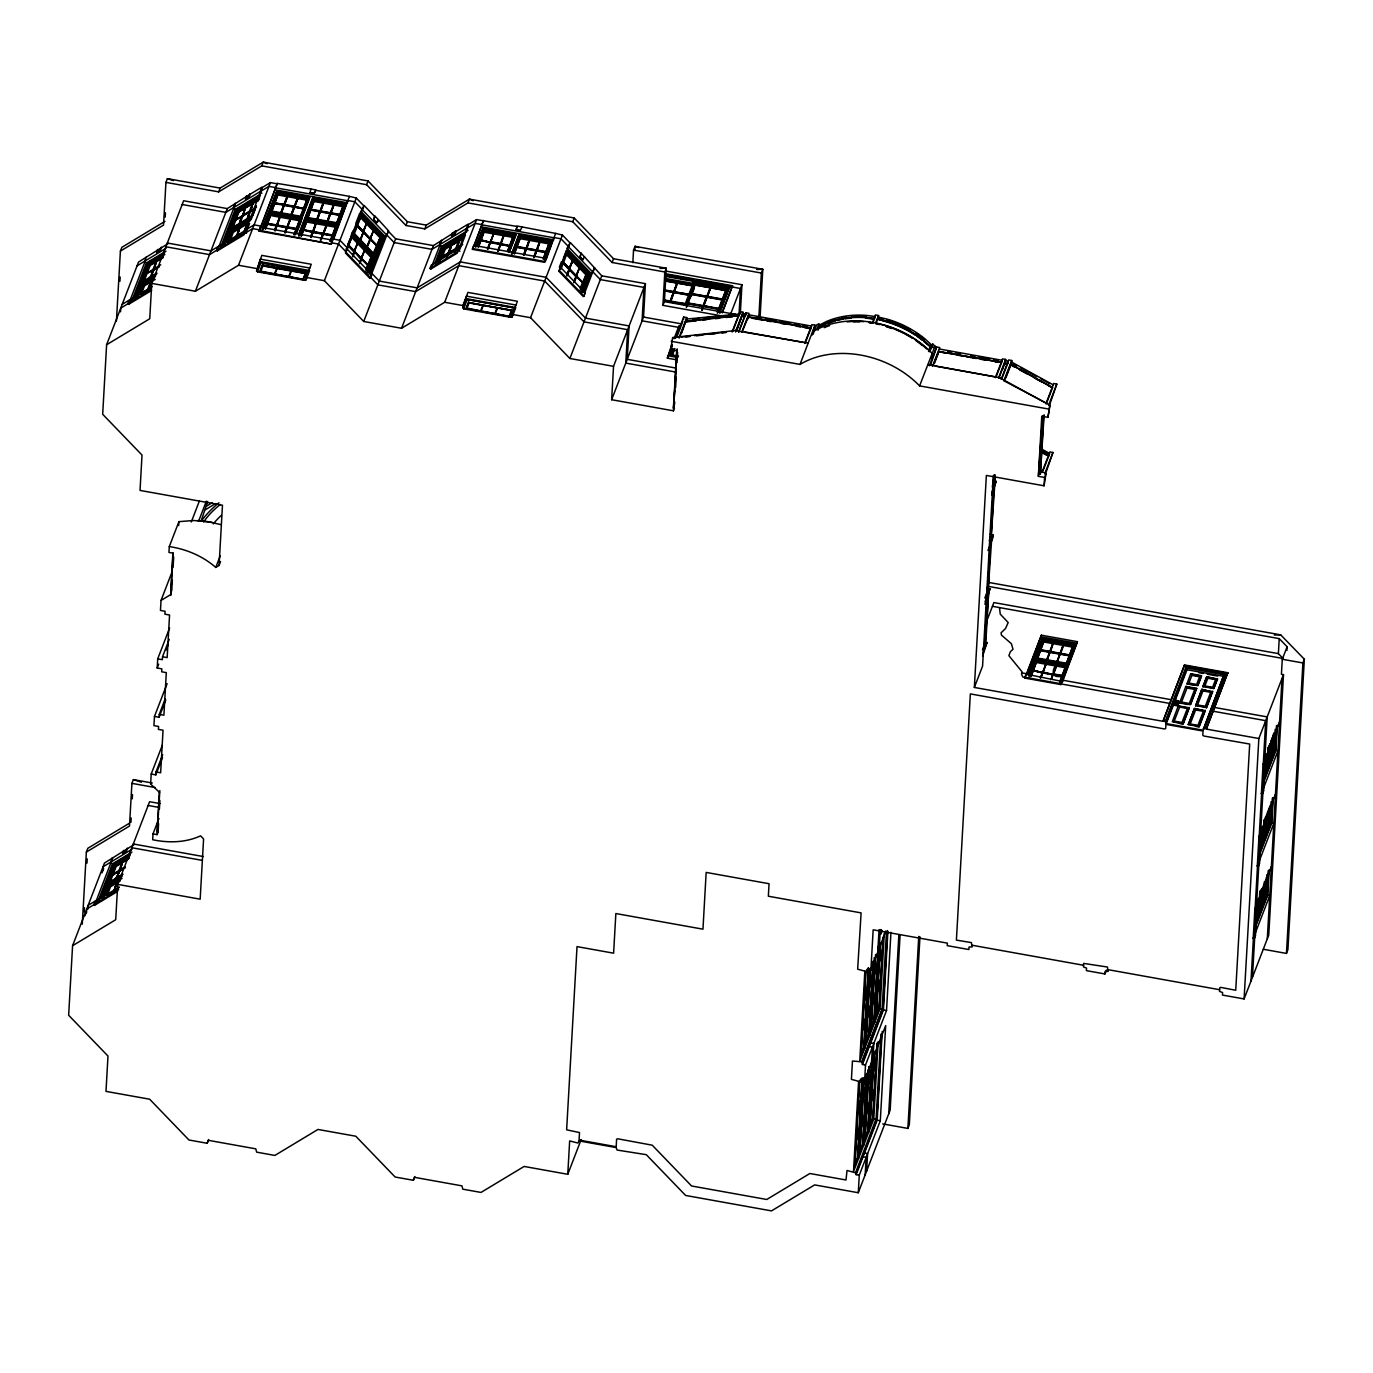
<?xml version="1.0" encoding="UTF-8"?>
<svg xmlns="http://www.w3.org/2000/svg" width="1373" height="1373" viewBox="0 0 1373 1373"><rect width="100%" height="100%" fill="white"/><g stroke="black" fill="none" stroke-linecap="round" stroke-linejoin="round"><path stroke-width="1.5" d="M1264.55 881.449L1261.375 894.681L1264.602 886.306L1265.357 886.855L1261.341 895.093L1261.701 902.542L1261.341 895.093M1265.322 822.993L1265.683 830.442L1265.322 822.993L1262.096 831.369L1269.476 814.035M1269.785 758.033L1269.424 750.585L1269.785 758.033L1270.317 750.413L1273.578 741.626L1266.85 757.295M123.519 850.436L122.901 853.903L125.956 852.067L127.535 848.583L104.485 863.033L72.58 945.705L68.65 1015.248L107.986 1056.043L105.996 1091.381L149.64 1099.207L188.976 1140.002L207.169 1143.28L208.627 1139.521M157.552 249.474L156.934 252.924L159.989 251.087L161.568 247.621L138.519 262.071L106.613 344.743L102.683 414.286L142.02 455.064L140.029 490.418L222.477 505.213L219.079 565.453L215.784 567.427C202.775 556.082 186.299 549.097 169.291 546.591L168.948 552.427L173.067 553.182L170.681 595.436L172.895 552.598M82.277 924.183L86.362 852.049L87.821 848.291L129.148 823.388M116.43 321.093L120.395 251.087L121.854 247.329L164.966 221.345M84.216 911.947L84.457 907.69M86.98 863.136L87.22 858.897M119.932 281.276L120.172 277.02M86.516 912.77L86.722 909.063L118.662 889.635M120.549 311.808L120.755 308.101L150.927 289.754M87.958 909.012L88.181 905.305L96.402 900.362L97.792 901.804M102.821 870.499L103.044 866.792L132.014 849.252M149.468 281.208L149.708 277.054M116.121 881.226L116.345 877.055M151.579 281.585L148.353 289.943L151.888 277.552M159.92 803.565L149.606 801.712L117.718 884.384L115.71 919.721L72.58 945.705M246.316 195.979L245.716 199.445L248.753 197.609L250.332 194.125L227.283 208.593L183.639 200.75L151.751 283.404L149.743 318.759L106.613 344.743M152.3 783.005L133.353 779.607L131.911 783.365L129.491 826.065L86.362 852.049M723.743 316.271L662.936 305.355L664.395 301.597L666.283 268.216L613.542 258.742L574.206 217.964L469.394 199.136L426.282 225.121L407.386 221.739L368.05 180.944L263.238 162.117L220.126 188.101L167.386 178.644L165.944 182.386L163.524 225.103L120.395 251.087M130.933 822.307L131.173 818.033M132.271 798.811L132.512 794.555M165.206 217.071L165.447 212.798M162.357 745.11L151.202 774.029L150.635 784.052L159.525 792.375M167.111 683.668L154.463 716.449L153.93 725.631L158.582 726.454L158.41 729.372L163.044 730.213L160.641 772.776L156.007 771.952L155.835 774.87L151.202 774.029M154.463 716.449L159.096 717.272L159.268 714.355L163.902 715.179L166.305 672.616L161.671 671.792L161.842 668.857L157.191 668.033L157.723 658.851L169.617 627.993M172.191 571.494L161.036 600.43L160.452 610.436L165.103 611.277L164.932 614.194L169.566 615.018L167.163 657.598L162.529 656.757L162.357 659.675L157.723 658.851M158.942 818.531L153.021 833.892L152.678 839.727C168.536 843.091 185.681 842.713 200.578 835.848L203.582 838.954L200.166 899.178L117.718 884.384M159.337 791.809L157.071 831.935L158.101 832.124L158.582 823.68M153.021 833.892L157.14 834.63L159.834 790.556M159.422 808.886L159.903 800.425M171.762 590.819L172.363 580.247M173.084 567.581L173.685 557.009M178.696 525.533L178.902 521.654L193.49 520.504L207.855 521.62L221.242 524.709M207.169 1143.28L208.387 1140.328L255.79 1148.841L256.648 1152.153L274.857 1155.431L317.97 1129.447L355.796 1136.226L395.132 1177.021L413.324 1180.282L414.783 1176.524M256.562 271.03L261.78 255.378L311.259 264.268L304.978 280.367L257.558 271.854L256.562 271.03L260.338 259.137L309.817 268.027M310.041 192.821L310.916 189.028L315.876 189.92L314.194 193.13L310.041 192.821L314.16 193.559L315.841 190.349L349.446 196.373L331.185 244.068L259.034 231.11L260.286 227.146L332.438 240.103L332.3 242.609M260.99 262.449L308.359 271.597L260.99 262.449L257.558 271.854M264.182 272.541L260.063 271.803L262.535 264.697L305.819 272.472L303.347 279.577L299.228 278.839M265.504 229.291L270.859 214.548L299.726 219.714L296.431 229.137L287.403 227.523L290.681 218.513L286.888 227.437L277.106 225.67L279.852 216.574L275.166 229.24M298.593 216.951L271.528 212.094L278.17 193.988L307.037 199.154L300.447 216.23L271.597 211.047M245.87 229.823L254.091 224.88L260.956 226.099L260.87 227.781L277.295 183.416L310.916 189.028M274.926 202.775L274.772 203.719C306.848 208.885 254.486 199.36 283.936 204.388L287.678 196.116L284.417 205.109L294.217 206.877L297.992 197.952L294.732 206.963L303.742 208.576L294.766 206.328L291.368 215.647L294.646 206.654L303.622 208.902L294.611 207.272M276.659 191.104L309.629 197.437L276.659 191.104L262.037 229.377M259.034 231.11L277.295 183.416M276.986 192.769L308.942 198.501L276.986 192.769L262.741 229.36M271.528 212.094L278.17 193.988M275.046 231.007L280.367 216.677M279.852 216.574L276.591 225.584L267.563 223.953M283.816 204.697L280.555 213.707L283.782 205.332M284.331 204.8L281.07 213.793L284.331 204.8L294.131 206.551L290.853 215.561L297.478 197.866M274.892 203.393L283.936 204.388M284.417 205.109L287.678 196.116M287.163 196.013L283.902 205.023M284.829 232.775L286.803 227.111L277.02 225.361L275.081 230.389M285.344 232.861L290.681 218.513M290.166 218.427L286.888 227.437M303.347 279.577L260.115 270.962L262.535 264.697M301.579 235.778L306.934 221.019L335.801 226.202L329.949 241.373M307.603 218.564L314.245 200.458L343.113 205.641L343.061 206.688L336.471 223.748L307.603 218.564L314.245 200.458M304.978 280.367L308.393 270.962M305.012 279.732L306.042 279.92L306.196 277.415L324.388 280.693L363.725 321.471L401.551 328.267L444.663 302.283L476.568 219.611L517.055 226.459L516.197 229.823L520.316 230.578L522.032 226.94L517.072 226.047L516.197 229.823M312.752 197.575L345.704 203.925L312.752 197.575L298.885 233.873M299.365 234.766L313.113 198.398L345.069 204.148L331.322 240.498M310.607 237.392L315.927 223.061L313.181 232.157L322.981 233.908L326.757 225L323.496 233.994L332.506 235.624M311.122 237.495L316.442 223.147M315.927 223.061L312.666 232.054L303.673 229.806L312.701 231.436M310.882 209.571L319.892 211.185C308.136 242.129 331.803 180.241 320.493 211.596L330.292 213.347L334.068 204.44L330.807 213.433L339.817 215.063M320.407 211.27L317.146 220.281L320.407 211.27L330.207 213.038L326.928 222.031L333.553 204.354M320.493 211.596L323.753 202.586M323.256 202.5L319.978 211.493L310.967 209.88M320.904 239.245L322.895 233.599L313.095 231.831L311.156 236.86M322.981 233.908L326.242 224.915M321.419 239.331L323.41 233.685L332.42 235.315M323.496 233.994L326.757 225M339.732 214.754L330.721 213.124L327.443 222.134L334.068 204.44M331.185 244.068L259.068 230.286M336.471 223.748L343.113 205.641M338.29 226.356L338.342 225.326L305.355 219.388M333.793 238.73L347.764 200.75L275.595 187.809M349.446 196.373L356.293 198.021L363.794 205.796L345.55 253.078L369.886 278.324L370.641 277.861L371.86 274.72L347.506 249.491L345.224 250.864M413.324 1180.282L414.543 1177.348L461.946 1185.86L462.804 1189.172L480.996 1192.433L524.126 1166.449L567.77 1174.293L581.157 1139.59M463.714 308.874L467.129 299.468L514.549 307.981L511.134 317.386L463.714 308.874L462.873 305.544L467.936 292.398L517.415 301.288L511.803 315.618M462.718 308.05L466.494 296.156L515.973 305.046M467.129 299.468L514.549 307.981M468.639 302.558L511.923 310.332L468.639 302.558L466.219 308.822M522.032 226.94L555.602 233.393L544.583 262.294L472.432 249.354L473.685 245.372L545.836 258.33L545.699 260.836M474.286 245.973L483.45 220.435M482.815 228.124L515.785 234.457L482.815 228.124L475.453 247.226M515.098 235.521L483.193 228.948L476.654 246.625M478.319 247.638L484.309 231.213L513.176 236.379L507.821 251.139M487.861 249.354L493.817 233.341L487.381 248.633M493.817 233.341L490.556 242.334L500.356 244.102M500.75 244.497L509.761 246.127L500.75 244.497L498.159 251.208M500.905 243.553L509.881 245.801L500.87 244.188L503.616 235.092L497.644 251.105M504.131 235.178L500.87 244.188M505.384 315.859L509.503 316.597L466.271 307.981L468.674 301.717M511.168 316.751L512.198 316.94L512.335 314.434L530.544 317.695L569.881 358.49L613.525 366.334L645.43 283.662L601.786 275.836L581.191 253.25L579.835 257.043L582.993 259.703L580.213 256.82L581.191 253.25M518.891 234.594L551.86 240.944L518.891 234.594L511.511 254.091M544.686 258.828L551.225 241.167L519.269 235.418L512.73 253.095M520.316 230.578L516.214 229.411M514.394 254.108L520.401 237.683L549.251 242.867L545.956 252.289L536.946 250.658L539.692 241.579L533.719 257.592M524.057 254.056L526.031 248.41L517.02 246.797M517.106 247.106L526.116 248.719L529.394 239.726L526.631 248.822L536.431 250.573L539.692 241.579M524.572 254.159L526.546 248.496L536.345 250.264L533.754 256.957M526.631 248.822L529.909 239.812M529.394 239.726L526.116 248.719M534.234 257.678L540.207 241.665M544.583 262.294L545.836 258.33M546.437 258.931L553.903 237.769L481.751 224.812M555.602 233.393L562.432 235.04L569.932 242.815L558.948 271.305L583.285 296.551L584.04 296.087L585.258 292.964L560.922 267.718L560.15 268.181M567.77 1174.293L569.658 1140.912L577.879 1143.023L579.028 1140.912L616.134 1147.571L617.043 1150.042L646.288 1154.676L685.625 1195.454L771.506 1210.883L814.635 1184.899L858.279 1192.725L890.167 1110.071L900.104 934.756M674.795 402.1L673.491 410.819L611.637 399.715L613.525 366.334M632.833 262.689L633.537 250.075L634.995 246.333L762.804 269.28L760.041 318.141M634.755 250.573L634.995 246.333L638.994 247.603M611.637 399.715L643.542 317.06L645.43 283.662M662.936 305.355L664.824 271.974L666.283 268.216L659.95 268.387M664.36 300.567L670.058 301.597L673.611 291.883L664.103 290.184M675.602 359.64L667.347 358.164L671.843 344.383M670.573 301.682L674.126 291.986L689.452 294.406L674.246 291.677L670.573 301.682L685.659 304.737L670.453 302.009L685.814 303.793L670.625 301.065M670.058 301.597L677.284 282.34L674.212 292.295L689.418 295.023M673.491 410.819L676.889 350.733L670.693 349.617L672.633 337.518L737.112 330.344M674.16 349.446L671.809 356.414L674.864 348.502M677.284 282.34L673.697 292.209L664.189 290.492M674.452 408.313L673.422 408.124L676.7 350.115M674.847 390.31L673.422 408.124M675.19 384.08L676.254 365.441M676.597 359.211L677.181 348.862M675.619 387.598L676.202 377.232M677.026 362.729L677.61 352.363M683.548 319.566L683.685 317.06L686.775 317.609L686.637 320.115M685.659 304.737L685.814 303.793M739.584 313.988L686.483 319.068L685.625 322.003L696.265 320.819M686.483 319.068L681.643 333.055M689.452 294.406L689.28 295.332L674.092 292.603M666.231 279.938L693.039 284.743L693.588 282.237L728.634 288.536L719.761 311.551M726.506 289.411L695.167 283.868L695.098 285.121L726.025 290.664L726.094 289.411L717.393 311.963M703.165 305.647L702.993 306.574L687.804 303.845L687.959 302.918L703.165 305.647L706.666 296.568L691.46 293.839M702.084 310.367L703.56 306.042L718.748 308.771M718.834 309.097L703.68 305.733L707.181 296.654L722.387 299.383M687.924 303.536L703.113 306.265L706.666 296.568M691.546 294.148L706.752 296.877L710.854 287.111L707.267 296.963L722.473 299.692M703.628 306.368L707.181 296.654M707.267 296.963L710.854 287.111M710.339 287.008L706.752 296.877M666.077 275.149L729.955 287.266L666.042 275.784M722.284 312.855L732.53 285.756L664.498 273.536M732.616 331.356L738.811 315.67L685.659 321.591L679.446 337.689M736.409 330.824L808.234 343.113M738.777 316.099L739.635 313.164M739.137 312.684L740.51 288.484L732.255 287.008M739.79 314.211L739.927 311.705L743.016 312.255L737.661 328.284M740.322 313.473L741.952 284.726L666.008 271.082M741.952 316.425L742.724 313.713L745.659 314.245L742.69 314.554L736.426 330.412M742.467 331.082L748.714 315.636M738.657 332.403L745.659 314.245M745.814 315.292L745.951 312.787L749.04 313.336L741.798 332.129M747.976 317.506L748.748 314.795L811.632 326.088L810.859 328.799L804.578 327.666M758.857 317.129L761.363 273.038L762.804 269.28L756.592 269.451M804.664 343.422L811.924 324.629L815.013 325.178L811.975 335.201M869.143 322.741L872.73 323.187L869.143 322.312M820.505 325.607L819.424 327.666L819.509 325.041L826.683 321.385A83.272 64.445 21.1 0 1 866.123 315.361L875.167 316.511L874.395 319.223L865.488 318.107M923.823 341.499L931.134 347.094L931.855 345.224L925.23 339.08A83.272 64.445 21.1 0 0 887.25 319.154L878.257 317.06L877.536 318.948L886.34 321.848A82.208 63.621 21.1 0 1 915.413 335.252M878.411 318.021L878.548 315.515L875.459 314.966L872.559 322.483M858.588 1081.495L853.491 1171.632L873.777 1119.029L878.171 1041.472M864.836 971.312L859.721 1061.466L880.024 1008.846L884.298 933.383M865.608 972.153L864.149 997.742L867.29 989.607L868.508 968.274M881.655 1034.332L876.815 1119.75L856.271 1172.971L847.038 1170.483L845.991 1179.991L809.881 1173.503L766.769 1199.487L691.563 1185.98L652.226 1145.185L617.678 1138.783L616.614 1139.212L616.185 1146.73L579.08 1140.071L579.509 1132.553L566.637 1129.825L577.02 946.615L613.611 953.188L615.859 913.543L702.959 929.178L706.168 872.421L769.052 883.714L768.348 896.226L861.111 912.891L857.662 969.184L866.895 971.689L868.388 967.793M886.477 931.666L882.084 1009.224L861.781 1061.827L852.461 1061.003L851.414 1079.367L860.648 1081.855L861.558 1079.487L864.664 1080.053L885.688 1025.562L880.299 1120.728L859.275 1175.202L858.279 1192.725M887.524 930.568L883.045 1009.567L862.519 1062.805L861.781 1061.827M866.895 971.689L867.805 969.321L870.894 969.87L885.945 930.86M859.275 1175.202L856.168 1174.653L856.271 1172.971M890.957 932.301L886.529 1010.545L865.505 1065.019L862.416 1064.47L862.519 1062.805M861.952 1078.474L860.768 1099.464L858.348 1105.728L859.652 1082.645L860.871 1079.504M868.199 968.291L866.998 989.298L864.595 995.545L865.9 972.462L867.101 969.321M862.261 1078.457L861.06 1099.773L857.919 1107.925L859.361 1082.319L860.631 1079.075M858.554 1158.486L863.068 1078.818M864.801 1048.303L869.315 968.651M863.96 1077.702L862.999 1094.762L866.14 1086.627L866.861 1073.823M870.07 969.664L869.229 984.595L872.37 976.443L873.211 961.512M864.252 1077.891L863.428 1092.582L865.848 1086.318L866.552 1073.72M870.499 967.708L869.658 982.399L872.078 976.134L872.919 961.443M864.664 1080.053L865.505 1065.019M870.894 969.87L873.159 929.813L947.387 943.131L947.233 945.637L968.892 949.532L969.029 947.027L972.153 946.958L971.363 942.599L956.397 940.11L970.351 693.897L1164.63 728.977L1165.694 728.548L1165.934 724.378L1203.04 731.037L1202.817 735.207L1203.812 736.014L1249.687 744.046L1235.734 990.276L1220.803 987.376L1219.739 987.822L1219.533 991.375L1222.588 992.559L1222.451 995.065L1244.092 998.943L1268.755 935.064L1283.498 674.641L1281.438 674.28L1282.279 659.263L1287.119 646.734L1279.224 638.617L988.8 586.477M863.634 1145.339L867.908 1069.859M869.864 1035.156L874.258 957.582M868.92 1066.684L868.062 1081.615L871.203 1073.48L872.061 1058.549M875.03 958.646L874.309 971.449L877.45 963.297L878.411 946.237M869.212 1066.838L868.491 1079.435L870.911 1073.171L872.387 1047.187L869.298 1046.621M875.579 954.561L874.738 969.252L877.158 962.988L879.046 929.624M865.162 1174.876L866.157 1157.353L863.068 1156.804M868.714 1132.176L873.108 1054.618M874.944 1022.01L879.218 946.529M879.956 933.554L881.174 930.431L882.204 930.619L881.003 933.743L879.956 933.554L880.196 929.555M866.62 1171.135L867.599 1153.595L864.509 1153.045M872.988 1058.446L873.846 1043.429L870.757 1042.862M879.235 948.262L880.093 933.245M874.103 1051.409L873.142 1068.469L876.283 1060.334L877.244 1043.257M880.23 943.354L879.372 958.285L882.513 950.15L883.251 937.347M874.412 1051.581L873.571 1066.272L875.991 1060.007L876.935 1043.223M880.522 943.508L879.818 956.106L882.238 949.841L882.942 937.244M881.003 933.743L881.226 929.744M876.043 1119.613L880.882 1034.195M856.168 1174.653L877.193 1120.162L882.221 1031.363M862.416 1064.47L883.44 1009.996L887.868 931.752M888.726 1113.829L898.852 935.047M931.786 359.726L932.147 353.307A86.997 67.311 21.1 0 0 812.593 331.837M933.159 365.321L938.703 351.334L1001.569 362.626L996.026 377.026L935.236 366.11M932.49 366.368L939.733 347.575L936.643 347.026L930.705 364.549M938.669 351.745L1001.604 362.215L1002.324 360.327L939.441 349.034M882.736 1123.903L907.879 1128.417L918.76 936.352M919.961 936.849L909.321 1124.659L907.879 1128.417M1283.498 674.641L1258.852 738.52L1206.283 729.08L1227.822 672.719L1184.521 664.944L1162.982 721.306L974.349 687.444L986.363 475.436L1044.081 485.802L1046.003 473.702L1040.545 470.699M993.365 475.556L982.57 666.145L974.349 687.444M987.101 599.726L984.561 644.555L982.484 649.961M990.276 543.862L987.616 590.819L984.836 598.027M993.554 485.87L990.654 537.1L989.264 540.705M994.172 474.818L992.301 486.969M985.145 636.18L985.505 629.778M986.466 612.701L986.827 606.3M991.632 539.949L988.131 590.922L987.101 590.733L988.182 582.461M989.264 563.239L989.641 556.837M991.958 515.922L992.319 509.503M993.4 490.298L993.64 486.025M985.076 644.658L988.714 591.54L985.814 642.77L984.046 644.469L985.814 642.77M988.131 590.922L990.517 539.606M990.139 536.997L991.169 537.186L994.069 485.956M995.305 475.178L994.944 481.58L993.177 483.279L994.206 483.45L994.704 474.921M991.169 537.186L994.67 486.214M1001.604 362.215L995.271 361.906M990.07 534.32L993.16 534.869L993.022 537.375L987.942 550.522M1007.628 363.296L1004.641 363.605L1007.576 364.12L1008.348 361.408L1005.414 360.876L999.115 377.575L1002.05 378.107L927.805 364.583M1004.367 381.007L1046.415 403.164M995.356 377.661L1002.616 358.868L1005.705 359.417L1002.668 369.44M1053.434 384.955L1011.438 361.974L1010.579 364.909L1014.235 366.9M1011.592 363.004L1011.729 360.498L1008.64 359.949L1001.192 379.257M1024.807 678.09L1041.369 635.184L1077.445 641.672L1060.883 684.561L1024.807 678.09L1026.06 674.126L1062.101 681.437M1046.003 473.702L1044.561 477.444L1038.366 476.345L1041.781 416.242L1047.959 417.358L1049.882 405.258L998.926 377.352M1038.366 476.345L1042.622 415.813M1039.344 473.839L1040.374 474.028L1043.652 416.002M1044.132 414.749L1040.374 474.028M1044.081 485.802L1044.561 477.444M1047.959 417.358L1049.882 405.258M1035.002 660.928L1035.07 659.881L1068.057 665.819M1031.295 676.271L1036.649 661.511L1065.499 666.694L1062.221 676.117C1040.442 680.785 1067.25 646.958 1050.62 679.738M1059.99 653.84L1050.208 652.089L1052.954 642.993L1046.329 660.67L1037.319 659.057L1043.961 640.951L1072.828 646.134L1066.169 664.24L1046.844 660.773L1050.122 651.763L1059.905 653.531M1048.715 456.334L1049.556 453.399L1042.261 449.4M1021.855 672.873L1026.506 673.697L1026.403 675.379L1041.369 635.184M1060.831 682.227L1075.437 644.006L1042.45 638.067L1028.583 674.366M1042.004 472.278L1049.847 451.94L1052.954 452.489L1045.368 474.269M1045.883 403.834L1053.726 383.496L1056.815 384.062L1049.247 405.824M1042.776 639.732L1074.733 645.464L1042.776 639.732L1029.063 675.259M1037.319 659.057L1043.961 640.951M1040.82 677.987L1046.157 663.64L1040.305 677.884M1046.157 663.64L1042.879 672.65L1052.679 674.4L1042.914 672.015M1046.844 660.773L1050.122 651.763M1050.208 652.089L1053.469 643.079M1051.787 678.159L1053.108 674.177L1062.136 675.808M1056.455 665.493L1053.194 674.486M1057.193 661.992L1063.251 644.847L1056.644 662.524L1060.419 653.617L1069.447 655.247M1060.883 684.561L1062.136 680.596M1060.797 679.772L1062.256 675.482L1053.228 673.868M1063.783 644.932L1060.505 653.926L1069.533 655.556M1066.169 664.24L1072.828 646.134M1075.299 646.494L1075.368 645.259L1042.382 639.32M1171.323 699.715L1062.582 680.184L1062.479 681.849L1077.445 641.672M1104.939 973.955L1105.093 971.449L1108.217 971.38L1107.427 967.021L1083.675 963.4L1083.486 966.935L1086.541 968.119L1086.386 970.625L1104.939 973.955L1106.484 969.99M1162.982 721.306L1184.521 664.944M1203.864 728.205L1223.961 674.675L1186.856 668.016L1166.072 721.872L1163.017 720.688M1223.961 674.675L1203.091 730.196L1165.986 723.537L1166.072 721.872M1178.429 706.271L1189.258 708.211M1179.647 703.148L1190.511 704.246L1196.638 688.354L1185.826 686.414L1179.664 702.719L1190.494 704.675L1196.638 688.354M1186.1 666.574L1225.248 674.229L1186.1 666.574L1165.042 721.683M1189.31 707.387L1183.114 724.103L1179.51 723.468M1185.826 686.414L1191.18 688.216M1165.986 723.537L1186.856 668.016M1186.976 684.114L1197.857 685.23L1201.529 675.688L1190.717 673.731L1187.01 683.703L1197.822 685.642L1201.512 676.1L1190.683 674.16M1188.297 724.618L1194.424 708.725L1205.254 710.665L1199.127 726.557L1188.297 724.618L1194.459 708.314L1205.237 711.094M1190.511 704.246L1186.856 704.435M1195.608 706.014L1201.787 689.28L1212.565 692.061M1205.271 710.253L1199.092 726.969L1195.488 726.334M1201.787 689.28L1205.357 690.773M1202.954 686.998L1206.695 676.614L1217.456 679.378M1203.194 728.531L1204.224 728.72L1225.282 673.611M1206.438 707.953L1212.616 691.237M1206.283 729.08L1227.822 672.719M1213.801 688.525L1217.491 678.966L1206.661 677.026L1202.971 686.569L1213.801 688.525L1217.508 678.554M1244.092 998.943L1258.852 738.52M1256.055 906.18L1257.084 906.369L1255.437 935.579L1254.218 938.72L1253.189 938.531L1254.853 909.321L1271.398 866.414M1260.157 833.771L1261.186 833.96L1259.539 863.171L1258.32 866.312L1257.29 866.123L1258.938 836.912L1275.5 794.006M1264.258 761.363L1265.288 761.552L1263.623 790.762L1262.422 793.903L1261.392 793.714L1263.04 764.504L1279.602 721.597M1250.992 981.094L1253.429 937.896M1255.094 908.686L1257.531 865.488M1259.195 836.277L1261.633 793.079M1263.28 763.869L1265.734 720.671L1213.166 711.231M1254.218 938.72L1256.535 901.889M1258.32 866.312L1260.637 829.481M1262.422 793.903L1264.602 759.2M1252.433 977.336L1254.888 934.138M1256.535 904.927L1258.99 861.729M1260.637 832.519L1263.091 789.321M1264.739 760.11L1267.193 716.912L1214.607 707.473M1256.896 902.662L1256.312 912.942L1255.025 912.702M1260.998 830.253L1260.414 840.533L1259.127 840.293M1264.516 768.125L1265.34 753.743M1259.813 891.008L1258.543 913.611L1257.239 913.388L1258.063 899.006M1262.165 826.597L1261.341 840.98L1262.628 841.203L1264.052 819.784M1268.154 747.375L1266.73 768.794L1265.443 768.571L1266.266 754.189M1265.683 816.643L1265.357 822.581L1262.113 830.957L1261.684 838.68L1262.971 838.903L1269.562 821.843L1270.523 804.853M1261.221 895.402L1261.581 902.85L1261.221 895.402L1258.766 903.915L1258.028 903.365L1257.582 911.088L1258.869 911.312L1265.46 894.252L1266.421 877.261M1266.198 758.96L1270.231 750.31L1270.557 744.372M1258.663 901.683L1261.255 894.99L1261.581 889.035M1269.785 744.235L1270.317 750.413M1261.375 894.681L1261.701 888.726M1265.477 822.273L1265.803 816.317M1269.544 750.276L1269.905 757.724M1269.905 743.909L1270.351 750.001L1273.578 741.626M1262.353 889.189L1261.255 894.99M1265.683 830.442L1266.455 816.781M1266.249 822.41L1266.695 814.481L1269.922 806.105M1270.351 750.001L1270.797 742.072L1274.024 733.697M1255.368 916.134L1264.173 894.029L1264.876 881.466M1259.951 843.52L1268.274 821.62L1268.978 809.057M1264.052 771.128L1272.376 749.212L1273.08 736.649M1273.457 737.301L1273.681 733.182M992.439 606.317L1283.103 658.508L1278.383 653.634L1279.224 638.617M1266.987 758.685L1265.786 766.271L1267.073 766.494L1273.663 749.435L1274.504 734.572M1266.867 874.67L1265.837 894.664L1255.866 920.545M1269.939 822.255L1271.106 801.712M1274.041 749.847L1275.208 729.303M1268.257 870.585L1266.867 894.853L1255.351 924.698M1272.342 798.176L1270.969 822.444L1259.453 852.29M1276.444 725.768L1275.071 750.036L1263.555 779.881M1255.849 924.853L1267.399 894.956L1268.789 870.293M1259.951 852.444L1271.484 822.547L1272.891 797.885M1264.052 780.036L1275.586 750.139L1276.993 725.476M1255.797 926.071L1267.691 895.265L1269.098 870.225M1259.899 853.663L1271.776 822.856L1273.2 797.816M1264.001 781.254L1275.877 750.447L1277.302 725.407M1267.296 938.823L1282.039 678.399M1286.913 650.493L1287.119 646.734M1263.349 949.275L1286.45 953.428L1302.908 662.953L1304.35 659.194L1280.683 634.858L988.148 582.341M1304.35 659.194L1287.908 949.67L1286.45 953.428M201.265 520.624L207.701 501.437M373.679 220.04L375.052 216.23L378.382 219.697C377.455 226.579 371.345 219.268 375.052 216.23M156.934 252.924L157.895 249.835M245.716 199.445L246.659 196.339M122.901 853.903L123.862 850.797M451.511 236.105L452.472 232.998L456.145 230.784L454.909 234.629L451.511 236.105L454.566 234.268L456.145 230.784M451.854 236.465L452.472 232.998M152.128 286.614L129.011 300.55L127.792 303.69L128.496 304.411L151.614 290.475M146.396 256.768L144.697 261.145L146.43 262.947L131.825 300.841M128.496 304.411L145.298 260.887M133.37 299.091L147.22 263.204L164.64 252.701M134.503 297.443L146.791 265.555M134.863 297.237L147.821 263.65L164.194 253.782M135.206 298.113L148.267 264.285L164.88 254.503M135.584 297.907L148.524 264.371L147.821 263.65M156.642 273.776L140.956 283.216L141.831 284.125L149.297 264.611L163.541 256.047M137.043 297.134L147.014 271.322M137.403 296.963L148.044 269.383M137.506 297.838L143.53 281.602M138.519 295.332L150.172 265.521L163.25 257.643M139.995 294.406L143.667 284.915L154.325 278.496M143.822 284.623L145.349 280.658M140.355 294.388L142.62 288.484M144.131 284.554L145.658 280.641M146.293 291.179L141.299 294.2M141.179 294.509L144.525 285.824L149.537 282.804M145.607 283.301L147.117 279.371M156.694 260.733L153.999 269.64L156.694 260.733L153.09 269.331L153.879 269.949L159.302 266.688M153.347 269.417L150.635 278.324L143.581 282.581L142.723 281.671L156.951 273.107M150.91 276.883L152.969 269.64L150.258 278.565M151.287 276.659L153.879 269.949M151.047 281.036L147.443 289.634L148.233 290.252M147.975 290.184L151.202 281.808L155.2 279.406M165.944 182.386L218.667 191.86L220.126 188.101M151.751 283.404L195.395 291.248L227.283 208.593M246.539 233.153L244.463 230.99L217.775 247.054L216.574 250.195L217.26 250.916L243.948 234.834L262.192 187.552L270.412 182.609L277.277 183.828M235.161 203.273L233.461 207.649L235.212 209.451L220.59 247.346M217.26 250.916L217.741 249.663M235.504 203.633L218.479 247.775L217.775 247.054M222.134 245.595L235.984 209.709L260.389 195.017L258.073 200.99M222.495 245.939L236.328 210.069L259.016 196.408M222.872 245.733L236.602 210.155L258.416 197.008M223.971 244.617L237.031 210.79L259.102 197.729M224.348 244.428L237.289 210.876L236.602 210.155M255.258 208.85L250.264 211.871L247.037 220.246L232.363 229.085L231.488 228.193L238.078 211.133L259.411 198.261M226.579 241.665L233.479 223.782M235.778 217.826L237.306 213.862M226.94 241.494L237.58 213.931M227.695 240.018L232.294 228.107M227.3 241.837L238.936 212.026L258.622 200.166M228.038 242.798L232.432 231.436L250.212 220.71M231.059 235.092L233.359 229.154M235.075 237.701L230.063 240.704M229.875 238.936L234.423 227.146M229.943 241.013L233.29 232.329L247.964 223.49L247.071 223.181L244.36 232.088L236.997 236.774L236.207 236.139L239.829 227.558L237.117 236.465L239.829 227.558M233.616 231.762L235.881 225.893M243.399 214.48L245.475 207.237L242.386 216.385L235.195 219.869M245.475 207.237L242.764 216.162L250.006 211.785L253.095 202.638L250.384 211.562L253.095 202.638M237.598 228.502L241.734 216.162L239.022 225.069M243.021 214.703L245.098 207.46M218.667 191.86L261.797 165.876L263.238 162.117L267.117 163.747M242.643 216.471L239.4 224.846L242.111 215.921L249.354 211.562L246.642 220.487L249.886 212.094M237.375 235.006L239.451 227.764M252.718 202.878L249.474 211.253L250.264 211.871M249.749 211.339L247.037 220.246M165.876 246.78L209.52 254.623L243.244 234.114L247.449 222.941M244.36 232.088L247.071 223.181M247.964 223.49L244.222 231.316M182.197 204.508L225.841 212.352L260.149 191.585L262.192 187.552M245.767 233.41L249.56 223.542M251.087 219.594L256.425 205.778M255.035 209.64L252.838 215.321L231.488 228.193M195.395 291.248L238.507 265.264L270.412 182.609M262.775 228.175L276.591 192.357L309.577 198.278L295.933 233.633M262.552 229.48L277.037 191.928M263.238 229.463L270.841 209.777M272.369 205.83L276.162 195.979M263.994 227.884L270.824 210.172M272.335 206.242L276.145 196.408M268.49 217.294L271.528 209.434M268.456 218.084L271.476 210.241M265.744 227.815L270.859 214.548M274.566 230.286L276.505 225.258L267.478 223.645M284.863 232.14L286.803 227.111M294.766 206.328L297.992 197.952M285.378 232.243L287.317 227.214L296.345 228.828M169.291 546.591L178.902 521.654M301.047 215.595L306.986 200.201L278.118 195.017M293.873 234.886L299.726 219.714M294.371 234.474L295.658 231.127M295.281 233.187L308.994 197.661M295.041 234.92L309.646 197.025M296.499 233.273L301.528 220.727M298.851 234.646L312.666 198.828L345.653 204.766L331.837 240.584M298.627 235.95L313.113 198.398M299.314 235.933L307.672 214.274M309.2 210.344L311.482 204.44M300.069 234.371L310.693 206.808M303.055 227.695L305.321 221.808M301.082 236.19L306.934 221.019M191.293 522.015L199.291 501.248M289.222 276.694L291.385 271.065L305.132 273.536M170.612 592.724L171.11 591.471M198.896 520.504L206.328 501.196M310.641 236.774L312.581 231.745L303.553 230.132L312.546 232.363M305.819 272.472L302.952 279.165L291.179 277.054M320.304 240.292L322.895 233.599M320.819 240.395L323.41 233.685M306.042 279.92L309.663 270.532L260.201 261.642M157.191 668.033L158.684 664.172M162.529 656.757L169.222 639.406M166.082 650.047L168.313 644.263M330.447 240.962L335.733 227.249L306.883 222.066M330.601 241.631L345.069 204.148M331.116 241.734L345.721 203.513M324.388 280.693L356.293 198.021M215.784 567.427L220.246 555.859M159.268 714.355L165.206 698.926M159.096 717.272L165.79 699.921M219.079 565.453L220.555 561.591M473.239 200.75L469.394 199.136L467.953 202.895L424.823 228.879L405.945 225.481L366.608 184.703L368.05 180.944M84.903 915.688L86.104 912.564M101.962 872.885L103.662 868.508M347.798 244.72L350.064 238.799M350.561 237.031L352.878 231.042M355.95 223.061L359.795 213.09M119.228 887.095L94.977 901.512L93.759 904.653L94.462 905.373L117.58 891.437M347.06 247.638L350.132 239.674M353.204 231.728L357.186 221.396M346.631 250.006L361.099 214.034L382.655 236.379L368.942 271.905M112.363 857.73L110.664 862.107L112.397 863.909L98.547 899.813M345.55 253.078L361.253 213.124L383.496 236.19L368.891 274.085M362.094 210.189L364.171 205.572L374.657 216.453M94.462 905.373L112.706 858.091M372.941 254.331L353.479 234.148L356.826 225.464L362.918 231.762L366.711 223.044L363.261 232.123L369.869 238.971L373.662 230.269L370.212 239.331L376.871 245.304L370.796 238.988M357.478 223.782L361.013 216.505L380.493 236.688L373.902 253.765L354.423 233.564L361.013 216.505M366.711 223.044L359.915 240.807L363.485 231.419L357.409 225.103L363.364 231.728M99.337 900.053L113.187 864.166L130.607 853.663M100.469 898.405L113.53 864.527L129.354 855.001M100.83 898.199L113.787 864.612L130.16 854.744M101.945 897.084L114.234 865.247L129.903 855.791M102.306 896.912L114.491 865.333L129.028 856.563M122.043 876.025L109.548 883.543L108.69 882.65L115.263 865.574L127.723 858.074M103.009 898.096L108.381 884.195M103.37 897.925L111.728 876.266M114.354 882.582L119.451 871.151L112.792 875.167L112.38 874.309L119.571 870.842L122.66 861.695L119.966 870.602L122.66 861.695M113.255 872.318L114.766 868.388M104.142 896.449L109.497 882.564M104.194 896.912L116.139 866.483L128.616 858.966M352.569 255.138L357.787 242.764L354.337 251.843L360.945 258.69L364.737 249.972L361.288 259.051L367.947 265.023L361.871 258.708M354.629 249.8L357.787 242.764M105.961 895.368L109.634 885.877L122.077 878.377M109.789 885.585L111.316 881.638M352.501 256.476L354.44 251.448L348.364 245.149M120.206 880.934L110.492 886.786L107.266 895.162M107.832 891.42L111.625 881.603M352.844 256.837L354.783 251.808L361.391 258.656L359.451 263.685M111.573 884.263L113.084 880.333M360.481 240.464L363.708 232.088L370.315 238.953M156.007 771.952L162.701 754.601M122.283 861.918L119.056 870.293L119.846 870.928L125.269 867.65M155.835 774.87L162.529 757.518M116.224 879.527L119.314 870.379M114.8 882.959L119.451 871.151M119.846 870.928L116.087 878.754M117.014 881.998L114.319 890.905L117.014 881.998L113.942 891.146L110.595 893.154M113.942 891.146L116.636 882.221M359.537 262.363L364.737 249.972M360.447 262.38L361.751 259.016L367.827 265.332L361.751 259.016M363.828 231.78L370.435 238.627L366.522 247.672L373.662 230.269M366.866 248.032L370.676 239.314L376.751 245.613L370.676 239.314M365.956 269.022L371.568 256.408L352.089 236.225M365.716 271.579L371.568 256.408M373.593 252.666L380.493 236.688M367.466 271.219L373.525 255.464M376.562 247.603L380.372 237.752M367.072 272.952L380.75 237.529L367.81 224.108M368.204 271.305L374.331 255.429M368.187 272.369L382.655 236.379M369.303 270.721L382.363 236.894L360.104 213.81M370.075 270.258L383.496 236.19M378.382 219.697L388.508 230.801L386.808 235.195L384.903 236.345L370.298 274.222L371.808 273.313L379.308 281.087L417.135 287.867L460.247 261.883L546.128 277.312L585.464 318.107L629.109 325.933L627.221 359.331L675.447 367.981M369.886 278.324L388.508 230.801M157.14 834.63L158.101 832.124M363.725 321.471L395.63 238.816L388.13 231.042M405.945 225.481L407.386 221.739M424.823 228.879L426.282 225.121M401.551 328.267L433.439 245.595L452.815 233.359M476.568 219.611L468.347 224.571L457.346 253.061L430.659 269.142L429.972 268.422L431.173 265.298L457.861 249.217L459.938 251.379M441.317 240.292L439.617 244.669L441.368 246.471L434.743 263.633M430.659 269.142L441.66 240.653M435.516 263.908L442.14 246.728L466.528 232.02M436.597 262.346L442.484 247.089L465.172 233.427M436.957 262.174L442.741 247.174L464.555 234.028M438.038 261.127L443.187 247.809L465.258 234.749M437.678 262.861L443.445 247.895L442.741 247.174M439.274 261.591L444.406 248.324L463.971 236.534M439.463 262.02L442.329 254.554M460.041 246.745L441.917 257.918L441.522 257.06L448.182 253.044L451.803 244.445L449.091 253.353L451.803 244.445M441.917 257.918L445.264 249.217L463.285 238.37M446.774 256.7L448.593 253.885M446.5 258.141L448.439 253.13L456.214 249.302M454.394 252.117L455.682 248.753M448.559 252.804L455.802 248.444L459.045 240.069L459.938 240.378M454.772 251.877L456.076 248.53L462.735 244.514M459.938 240.395L456.711 248.753L459.423 239.846M456.969 247.312L459.045 240.069M429.972 268.422L456.643 252.34L457.861 249.217M386.671 234.8L394.171 242.575L431.997 249.354L466.305 228.605L468.347 224.571M459.904 249.217L465.052 235.847M472.432 249.354L483.416 220.847M476.894 244.737L482.747 229.377L515.733 235.298L509.126 252.409L515.716 235.504L482.747 229.583M476.671 245.836L483.193 228.948M479.486 240.344L482.352 232.895M479.469 240.756L482.335 233.307M480.121 240.103L481.545 236.413M478.456 246.368L484.309 231.213M487.896 248.719L490.47 242.026L500.27 243.776M498.193 250.573L500.785 243.879M481.116 311.156L483.279 305.527L497.026 307.981L494.846 313.628L483.073 311.517M507.324 251.551L513.176 236.379M508.628 251.568L515.15 234.68M508.594 252.357L515.802 234.045M512.97 251.208L518.822 235.847L551.809 241.768M512.026 254.177L519.269 235.418M513.399 252.409L516.986 243.107M513.382 252.804L516.969 243.502M514.772 250.298L516.917 244.737M514.532 252.855L520.401 237.683M495.378 313.713L497.541 308.084L511.288 310.555M523.456 255.103L526.031 248.41M523.971 255.206L526.546 248.496M511.975 309.491L509.108 316.185L497.335 314.074M509.503 316.597L511.322 311.894M534.269 257.06L536.86 250.349L545.87 251.98M512.198 316.94L515.819 307.552L466.339 298.662M543.399 258.038L549.251 242.867L545.115 242.163M543.262 259.291L545.836 252.598L536.826 250.984M544.703 258.038L551.225 241.167M544.515 259.617L551.877 240.515M545.218 259.034L551.071 243.673M530.544 317.695L562.432 235.04M664.824 271.974L612.101 262.5L572.747 221.722L574.206 217.964M559.36 267.186L561.574 261.471M563.325 258.433L565.522 252.735M560.716 266.465L565.762 253.37M558.948 271.305L567.409 250.143L589.652 273.21L582.289 292.312M568.25 247.191L570.327 242.592L580.813 253.473M562.793 262.586L569.452 268.559L563.359 262.243L569.332 268.868L566.74 275.561M561.128 268.799L566.98 253.645L586.443 273.828L579.869 290.887M566.809 274.24L569.332 268.868M568.885 268.902L572.678 260.183L569.229 269.262L575.836 276.11L579.629 267.392L576.179 276.471L582.839 282.426L576.746 276.127M569.452 268.559L572.678 260.183M567.169 274.6L569.675 269.228L576.282 276.076M569.229 269.262L573.022 260.544M567.083 275.922L569.675 269.228M573.777 281.448L576.403 275.767L569.795 268.919M573.691 282.769L579.629 267.392M574.686 281.465L576.626 276.436L582.718 282.752L576.626 276.436M580.213 288.124L586.443 273.828M581.157 289.446L586.185 276.402M581.551 290.698L588.811 273.399L567.255 251.036L566.483 251.499M581.74 291.059L588.519 273.896L566.26 250.83M581.568 292.157L588.811 273.399M581.912 292.518L589.652 273.21M583.697 292.432L591.059 273.364L592.964 272.214L594.663 267.821M594.286 268.061L584.486 293.41L585.258 292.964M569.881 358.49L601.786 275.836M612.101 262.5L613.542 258.742M674.246 291.677L677.799 282.426M684.715 305.252L693.588 282.237M686.431 302.901L692.97 285.79L665.854 280.916M674.023 338.753L679.086 325.59M686.466 306.402L695.167 283.868M686.363 307.552L695.098 284.915L726.025 290.458L717.324 313.216M667.347 358.164L672.427 345.018M675.327 337.501L678.949 328.096M691.065 296.619L694.034 288.948M670.693 349.617L672.152 345.859M675.499 338.256L683.685 317.06M676.855 336.9L682.793 321.488M672.616 348.828L670.35 354.663L678.502 356.122M671.037 353.977L672.53 350.081M671.723 353.067L673.233 349.171M671.723 353.273L673.216 349.377M678.931 337.947L686.775 317.609M701.603 309.646L703.027 305.956L687.839 303.227M702.118 309.749L703.56 306.042M719.057 312.632L728.685 287.695L664.772 276.23M719.933 313.216L729.99 286.631M722.198 312.546L732.53 285.756M730.522 314.348L741.952 284.726M732.084 332.026L739.927 311.705M735.568 331.562L743.016 312.255M735.722 331.871L736.443 330.001M738.708 331.562L745.951 312.787M747.461 319.6L748.903 315.841M805.333 342.787L810.877 328.387L748.01 317.094M671.174 341.276L800.013 364.411L815.013 325.178M813.056 334.291L816.678 324.903L819.097 323.668L816.918 329.297M817.965 330.224L819.097 327.306L826.254 323.65A82.74 64.033 21.1 0 1 865.453 317.678L874.429 318.811M872.73 323.187L873.863 320.269M875.665 323.033L878.548 315.515M928.491 351.248L930.671 345.601L932.816 344.091L935.047 346.15L919.584 385.882A86.997 67.311 21.1 0 0 800.013 364.411M930.413 347.609L931.855 345.224M929.075 351.728L930.774 347.352L924.166 341.225A82.74 64.033 21.1 0 0 886.443 321.436L877.519 319.36L875.82 323.736L879.389 324.577M929.916 351.608L932.816 344.091M929.401 365.802L936.643 347.026M934.515 363.227L938.137 353.839M998.463 378.21L1005.705 359.417M1002.05 378.107L1006.907 365.51M1003.886 380.836L1011.729 360.498M1004.401 380.578L1010.614 364.48L1052.61 387.478L1046.398 403.576M1005.877 377.798L1010.871 364.858M994.206 483.45L994.944 481.58M991.855 492.409L996.214 481.134L991.718 494.915M989.538 544.257L993.16 534.869M1048.646 405.258L1056.815 384.062M985.042 601.752L990.122 588.605L984.904 604.257M1043.205 470.235L1048.045 457.707M986.569 621.488L993.88 602.558L1278.383 653.634M1044.767 473.685L1052.954 452.489M982.725 653.599L987.084 642.324L982.587 656.105M861.746 1062.668L882.273 1009.43M860.648 1081.855L862.158 1077.959M1028.6 673.971L1042.45 638.067M1029.098 674.469L1042.828 638.891M1029.218 675.035L1035.07 659.881M1029.012 676.82L1041.18 644.932M1031.998 670.144L1033.509 666.214M1035.791 660.327L1037.302 656.397M1031.964 670.951L1033.474 667.021M1035.757 661.134L1037.267 657.221M1030.797 676.683L1036.649 661.511M1040.854 677.352L1042.793 672.324L1052.559 674.709L1042.759 672.959M855.499 1172.834L875.837 1119.407M1051.169 679.206L1053.108 674.177M1059.647 681.866L1065.499 666.694M1060.299 682.124L1074.767 644.641M1060.814 681.883L1075.437 644.006M1060.969 682.57L1074.63 647.146M1166.707 722.37L1186.718 670.522M1178.48 705.447L1172.319 721.752L1183.166 723.279M1204.224 728.72L1225.248 674.229M1268.12 748.663L1270.059 743.634M1270.814 741.66L1274.058 733.285M1268.086 749.092L1270.025 744.063M1264.018 762.65L1265.528 758.72M1265.288 761.552L1264.07 764.675L1263.04 764.504M1263.538 766.752L1266.558 758.909M1263.572 767.009L1265.099 763.045M1266.97 759.097L1270.197 750.722M1263.555 771.317L1266.575 763.148M1264.07 771.403L1266.369 765.447M1265.443 768.571L1266.901 764.778M1270.557 755.304L1272.033 751.512M1264.052 775.402L1273.955 749.744L1275.586 750.139M1263.555 779.538L1274.985 749.933M1261.392 793.714L1277.937 750.808L1275.877 750.447M1263.984 821.5L1265.923 816.472M1260.174 832.948L1261.667 829.103M1260.946 833.085L1262.439 829.241M1261.186 833.96L1259.985 837.084L1258.938 836.912M1259.47 839.418L1262.456 831.317M1262.868 831.506L1266.095 823.131M1259.436 843.434L1262.474 835.556M1259.453 843.726L1262.525 835.779M1259.968 843.811L1262.817 837.187M1266.472 827.713L1267.931 823.92M1259.951 847.81L1269.853 822.152L1271.484 822.547M1259.453 851.947L1270.883 822.341M1257.29 866.123L1273.852 823.216L1271.776 822.856M1259.882 893.892L1261.856 888.451M1255.814 907.467L1257.325 903.537M1257.084 906.369L1255.883 909.492L1254.853 909.321M1255.368 911.826L1258.355 903.726M1258.766 903.915L1265.374 886.443M1255.334 915.842L1258.372 907.965M1255.883 916.22L1258.131 910.024M1257.239 913.388L1260.895 903.915M1255.849 920.219L1265.752 894.561L1267.399 894.956M1253.189 938.531L1269.75 895.625L1267.691 895.265M156.591 252.563L159.646 250.727L161.225 247.26M245.355 199.085L248.41 197.249L249.989 193.765M122.557 853.543L125.612 851.706L127.174 848.222M376.459 222.924L378.004 219.92M582.615 259.943L584.538 256.717M932.902 347.678L935.047 346.15M161.568 247.621L168.141 243.656M250.332 194.125L261.848 187.191M137.077 265.83L166.047 248.29M260.733 191.31L268.954 186.368L275.819 187.586M146.43 262.947L165.996 251.156M235.212 209.451L260.115 194.451M163.387 254.022L147.22 263.204M150.876 264.131L156.093 260.99M159.594 258.879L163.078 256.785M239.64 210.635L258.811 199.085M239.812 210.824L255.498 201.368M151.39 264.354L155.012 262.157M240.155 210.858L251.053 204.285M160.71 264.732L146.293 273.656L153.484 270.189M256.528 206.997L235.075 220.178L242.266 216.694M153.999 269.64L159.422 266.362M250.384 211.562L255.378 208.542M252.375 216.093L229.72 229.737L230.595 230.63L251.499 218.032M141.831 284.125L155.767 275.733M142.62 284.589L154.823 277.243M231.385 231.093L250.555 219.543M145.229 284.434L152.197 280.229M233.994 230.956L237.478 228.845M242.712 225.704L247.929 222.546M122.214 304.343L130.435 299.4M219.199 245.904L210.979 250.864L167.334 243.021M140.647 293.976L145.658 290.956M147.7 289.72L151.322 287.541M229.428 240.481L236.619 236.997M236.482 236.225L244.24 232.415M244.428 233.582L252.649 228.639L259.514 229.857M361.253 213.124L383.118 236.431M357.409 225.103L356.705 225.773L362.798 232.071M353.479 234.148L354.423 233.564M363.708 232.088L369.749 239.297M345.945 248.994L347.472 248.067L339.972 240.292L333.107 239.056M354.783 251.808L360.824 258.999M456.488 231.145L467.987 224.211M466.889 228.33L475.109 223.37L481.974 224.606M441.368 246.471L468.039 230.407L466.305 228.605M452.318 244.978L459.56 240.618M456.196 248.221L461.191 245.201M441.402 257.369L448.061 253.353M567.409 250.143L589.274 273.45M566.98 253.645L566.019 254.211L585.499 274.394M563.359 262.243L562.673 262.895L568.748 269.211M206.945 505.916L212.352 502.655M205.504 509.675L215.595 503.582M161.036 600.43L170.183 594.904M127.535 848.583L134.108 844.618M112.397 863.909L131.962 852.118M115.092 866.14L129.045 857.747M118.765 864.235L122.248 862.124M125.732 860.03L129.216 857.936M117.357 865.316L128.255 858.743M112.26 874.635L124.874 866.792M119.966 870.602L125.389 867.341M108.69 882.65L122.918 874.069M122.609 874.738L106.922 884.195L107.781 885.087L121.734 876.695M120.79 878.205L108.587 885.551L109.462 886.46L119.914 880.144M106.613 894.939L113.805 891.455M119.108 887.404L114.199 891.231M818.771 326.928L825.962 323.256A83.272 64.445 21.1 0 1 865.402 317.249L874.447 318.382M692.816 319.188L699.2 318.485M705.568 317.781L709.824 317.3M718.336 316.356L722.576 315.893M728.96 315.172L735.344 314.468M685.676 321.162L738.828 315.258M702.633 320.115L706.889 319.634M715.402 318.69L719.641 318.227M726.025 317.506L732.41 316.803M681.592 337.037L690.087 336.093M694.343 335.613L726.231 332.077M685.814 336.986L690.07 336.505M696.454 335.801L702.822 335.098M709.206 334.377L715.573 333.673M721.958 332.97L726.214 332.489M1274.316 635.03L1280.683 634.858M203.153 521.002L197.781 520.573L212.214 522.409M261.797 165.876L366.608 184.703M467.953 202.895L572.747 221.722M633.537 250.075L761.363 273.038M347.97 200.544L354.835 201.78L362.335 209.554M554.126 237.563L560.991 238.799L568.491 246.574M275.492 189.886L347.644 202.844M481.631 226.905L553.8 239.863M313.061 199.239L345.018 204.972M518.822 236.053L551.792 241.991M284.777 194.88L305.407 198.587M314.674 200.252L327.031 202.672M331.168 203.204L335.287 204.165M339.423 204.697L343.525 205.641M490.933 232.106L495.052 232.844M499.171 233.582L509.486 235.435M529.068 238.953L533.187 239.691M543.502 241.545L547.621 242.283M276.917 194.022L286.906 195.807M290.904 196.528L296.894 197.609M300.893 198.313L304.875 199.034M315.001 200.853L334.961 204.44M338.959 205.161L342.958 205.864M483.073 231.024L495.052 233.187M499.051 233.908L511.031 236.053M537.118 240.738L541.116 241.459M314.194 201.505L343.061 206.688M484.257 232.243L513.124 237.426M520.333 238.73L549.2 243.913M284.451 204.491L294.251 206.242M320.012 210.876L311.002 209.245L310.847 210.189L319.858 211.802M320.527 210.961L330.327 212.729M330.842 212.815L339.852 214.428L339.697 215.372L330.687 213.759M490.59 241.717L500.39 243.467L500.235 244.411L490.436 242.643M526.151 248.101L517.14 246.471L516.986 247.415L525.996 249.028M526.666 248.187L536.465 249.955M536.98 250.04L546.008 251.654M284.297 205.418L294.097 207.186M320.372 211.905L330.172 213.656M526.511 249.131L536.311 250.881M666.523 274.531L693.331 279.337M697.45 280.075L732.495 286.373M664.652 278.307L693.519 283.49M685.196 283.267L689.315 284.005M666.162 281.19L692.97 285.996M307.672 217.518L336.522 222.701M302.266 217.226L269.28 211.305L269.228 212.352L302.214 218.273M472.484 248.513L544.635 261.471M269.28 212.918L302.266 218.839M293.959 218.41L298.078 219.148M309.423 221.173L313.542 221.911M323.856 223.765L327.975 224.503M332.094 225.258L336.231 225.996M270.807 215.578L299.657 220.761M395.63 238.816L433.439 245.595M706.786 296.242L691.58 293.513L691.426 294.457L706.632 297.186M707.301 296.345L722.507 299.074L722.352 300.018L707.146 297.272M664.223 289.875L673.731 291.574M664.069 290.819L673.577 292.518M276.625 224.949L267.598 223.336L267.443 224.28L276.471 225.893M277.14 225.052L286.923 226.802M287.455 226.888L296.465 228.519L296.311 229.463L287.283 227.832M313.216 231.522L323.015 233.29M323.53 233.376L332.541 234.989L332.386 235.933L323.359 234.32M276.986 225.979L286.768 227.746M313.061 232.466L322.844 234.217M703.68 305.733L718.868 308.462L718.714 309.406L703.508 306.677M664.395 299.949L670.11 300.979M664.275 300.258L669.938 301.906L664.24 300.893M757.089 317.146L761.277 317.884M765.482 318.639L775.951 320.527M780.139 321.282L790.625 323.153M794.813 323.908L799.017 324.663M803.205 325.418L807.393 326.173M947.782 351.385L951.97 352.123M956.174 352.878L960.362 353.633M970.831 355.521L975.036 356.276M979.224 357.031L989.71 358.902M993.898 359.657L998.085 360.413M664.395 301.597L735.671 314.4M742.004 315.601L744.938 316.116M748.028 316.682L810.911 327.958M741.986 316.013L744.921 316.545M1004.676 363.176L1007.593 363.708M752.181 318.261L762.65 320.149M766.855 320.904L771.042 321.642M781.512 323.53L785.716 324.285M796.186 326.173L800.373 326.911M942.873 352.501L947.061 353.256M957.53 355.144L961.735 355.899M965.923 356.637L976.409 358.525M980.597 359.28L984.784 360.035M331.665 242.815L338.53 244.051L346.03 251.825M744.544 331.871L803.222 342.409M643.542 317.06L681.265 323.822M679.824 327.581L642.083 320.819L643.971 287.42L600.327 279.594L592.827 271.82M262.483 265.538L305.767 273.313M919.584 385.882L1048.44 409.017M238.507 265.264L256.717 268.542M444.663 302.283L462.873 305.544M268.301 273.278L278.616 275.132M282.735 275.87L286.871 276.608M290.99 277.346L295.109 278.101M474.457 310.298L478.593 311.036M482.712 311.774L493.01 313.628M497.146 314.366L501.265 315.103M671.878 355.367L677.644 356.396M667.501 355.658L677.799 357.512M676.082 372.117L625.779 363.09L627.667 329.692L584.023 321.866L544.686 281.07L458.805 265.641L415.676 291.625L377.867 284.846L370.367 277.071M990.86 535.127L991.89 535.316M987.822 588.863L988.852 589.034M1282.279 659.263L1302.908 662.953M1041.266 636.866L1077.342 643.336M1042.948 638.582L1075.419 644.418M1184.487 665.579L1227.788 673.354M1046.449 641.105L1050.551 642.066M1054.687 642.598L1058.806 643.336M1069.121 645.19L1073.24 646.134M1043.892 641.998L1072.759 647.181M1186.77 669.681L1223.875 676.34M1199.092 672.736L1203.211 673.474M1207.33 674.212L1217.645 676.065M1194.27 675.224L1197.874 675.859M1208.446 677.764L1213.852 678.743M1050.242 651.454L1060.025 653.222L1059.87 654.149L1050.088 652.398M1060.54 653.308L1069.567 654.921L1069.413 655.865L1060.385 654.252M1040.58 650.064L1049.607 651.677M1040.665 650.373L1049.693 651.986M1203.005 686.157L1213.818 688.096M1037.37 658.01L1066.237 663.193M1068.057 664.189L1035.07 658.268L1035.019 659.315L1067.988 665.236M1185.791 686.843L1196.621 688.783M1047.376 663.159L1051.495 663.897M1055.614 664.635L1059.75 665.373M1036.581 662.558L1065.448 667.741M1053.074 674.812L1062.084 676.426M1195.66 705.173L1206.489 707.129M1024.859 677.249L1060.934 683.737M1025.047 677.455L1022.834 677.061L1021.478 674.074L1022.147 671.912L1008.88 655.659L1010.356 651.729L1012.999 649.257L1011.403 643.731L1001.449 635.098L1001.054 632.85L1005.551 628.491L1008.177 622.553L1000.248 614.126L999.493 607.587M1061.123 683.943L1169.882 703.457M1178.463 705.859L1189.275 707.799L1183.148 723.691L1174.121 722.078M1196.209 709.463L1199.813 710.116M1188.332 724.206L1199.144 726.145M1204.258 728.085L1206.318 728.462M1272.376 749.212L1273.663 749.435M1262.594 790.573L1263.623 790.762M1269.459 814.446L1265.443 822.684L1265.803 830.133M1268.274 821.62L1269.562 821.843M1265.357 822.581L1266.215 822.822M1258.492 862.982L1259.539 863.171M1264.173 894.029L1265.46 894.252M1254.407 935.391L1255.437 935.579M131.911 783.365L155.046 787.518M972.256 945.276L1083.572 965.27M1108.303 969.716L1219.636 989.71M148.164 805.47L158.461 807.324M133.301 843.983L203.393 856.563M131.842 847.742L201.934 860.322M880.024 1008.846L883.045 1009.567M883.44 1009.996L886.529 1010.545M873.777 1119.029L876.815 1119.75M877.193 1120.162L880.299 1120.728M879.99 318.313L883.525 319.137M877.536 318.948L886.529 321.042A83.272 64.445 21.1 0 1 924.492 340.95L931.134 347.094M875.854 323.324L884.83 325.418A83.272 64.445 21.1 0 1 912.77 338.033M167.386 178.644L173.479 180.601M133.353 779.607L141.453 782.198M1013.223 363.794L1016.878 365.802M1020.517 367.792L1036.958 376.803M1040.614 378.794L1049.744 383.788M1010.631 364.068L1052.576 387.89L1048.938 385.899M1019.71 369.903L1027.021 373.902M1034.315 377.901L1041.626 381.9M1042.21 450.241L1049.521 454.24M1041.455 451.511L1048.749 455.51M1041.42 451.923L1048.732 455.922M1041.403 452.335L1046.878 455.338M926.792 349.017L922.81 345.344A83.272 64.445 21.1 0 0 914.264 338.994M568.628 246.968L592.964 272.214M566.723 248.118L591.059 273.364M566.071 250.95L588.331 274.016M568.216 255.172L571.099 258.158M581.054 268.662L586.906 274.549M580.779 268.816L585.087 273.278M569.109 269.571L575.716 276.419M559.703 270.859L584.04 296.087M451.425 244.669L448.182 253.044M444.406 248.324L445.264 249.217M374.057 219.8L376.837 222.683M362.472 209.949L386.808 235.195M360.567 211.099L384.903 236.345M360.327 214.48L381.9 236.843M362.129 217.466L365.081 220.538M368.05 223.61L379.926 235.916M362.06 218.153L364.943 221.139M360.069 217.088L379.532 237.272M352.672 235.058L373.439 256.597M351.711 235.641L356.156 240.258M359.125 243.33L362.094 246.402M370.607 256.991L351.145 236.791L347.901 245.166L353.994 251.482M354.56 251.139L348.485 244.823L347.781 245.492L353.874 251.791M354.903 251.499L361.511 258.347M346.305 252.615L370.641 277.861M260.149 191.585L261.883 193.387M238.078 211.133L238.936 212.026M232.432 231.436L233.29 232.329M156.316 260.956L153.604 269.88L146.413 273.347M149.297 264.611L150.172 265.521M143.667 284.915L144.525 285.824M115.263 865.574L116.139 866.483M113.187 864.166L114.491 865.333M109.634 885.877L110.492 886.786M203.667 522.015A26.362 8.598 -44 0 1 220.332 504.509M213.261 523.937A26.362 8.598 -44 0 1 221.413 515.304M853.354 321.866A82.74 64.033 21.1 0 1 859.567 321.848M886.46 326.328A82.74 64.033 21.1 0 1 893.291 328.679M894.973 329.331A82.74 64.033 21.1 0 1 903.177 333.038M904.773 333.862A82.74 64.033 21.1 0 1 912.204 338.153M915.757 340.504A82.74 64.033 21.1 0 1 922.467 345.618M828.279 323.324A82.208 63.621 21.1 0 1 835.505 320.904M837.376 320.407A82.208 63.621 21.1 0 1 843.142 319.171M845.099 318.845A82.208 63.621 21.1 0 1 851.088 318.141M917.147 336.436A82.208 63.621 21.1 0 1 922.21 340.195M827.284 322.157A82.208 63.621 21.1 0 1 834.389 319.566M841.924 317.661A82.208 63.621 21.1 0 1 845.819 316.974M851.809 316.271A82.208 63.621 21.1 0 1 866.209 316.219M887.078 319.96A82.208 63.621 21.1 0 1 897.221 323.462M898.886 324.131A82.208 63.621 21.1 0 1 905.391 327.134M906.969 327.941A82.208 63.621 21.1 0 1 910.711 330.018M916.134 333.364A82.208 63.621 21.1 0 1 924.561 339.629M886.357 326.74A82.208 63.621 21.1 0 1 891.472 328.439M824.263 327.649A83.272 64.445 21.1 0 1 829.635 325.607M847.072 321.866A83.272 64.445 21.1 0 1 863.703 321.625M202.758 519.217A32.78 10.692 -44 0 1 218.942 502.81M305.372 217.775L305.304 218.822L338.29 224.743L338.342 223.696L305.372 217.775M480.945 240.309L489.921 242.558L480.945 240.309M481.065 240L490.041 242.249L481.065 240M856.083 1140.191L854.641 1165.797L857.782 1157.645L859.223 1132.056L856.083 1140.191M857.73 1111.255L856.271 1136.861L859.412 1128.709L860.871 1103.12L857.73 1111.255M862.33 1030.025L860.871 1055.614L864.029 1047.479L865.471 1021.872L862.33 1030.025M863.96 1001.089L862.519 1026.678L865.659 1018.543L867.101 992.936L863.96 1001.089M856.374 1140.5L855.07 1163.6L857.49 1157.336L858.794 1134.252L856.374 1140.5M858.022 1111.564L856.718 1134.664L859.12 1128.4L860.442 1105.316L858.022 1111.564M862.622 1030.334L861.317 1053.417L863.737 1047.153L865.041 1024.069L862.622 1030.334M864.252 1001.398L862.948 1024.481L865.368 1018.217L866.672 995.133L864.252 1001.398M861.163 1127.044L859.721 1152.634L862.862 1144.498L864.304 1118.909L861.163 1127.044M862.81 1098.108L861.352 1123.698L864.492 1115.562L865.951 1089.973L862.81 1098.108M867.41 1016.861L865.951 1042.467L869.092 1034.315L870.551 1008.726L867.41 1016.861M869.04 987.925L867.599 1013.531L870.739 1005.379L872.181 979.79L869.04 987.925M861.455 1127.353L860.15 1150.454L862.57 1144.19L863.874 1121.089L861.455 1127.353M863.102 1098.417L861.781 1121.518L864.201 1115.254L865.505 1092.153L863.102 1098.417M867.702 1017.187L866.38 1040.271L868.8 1034.006L870.104 1010.923L867.702 1017.187M869.332 988.251L868.028 1011.335L870.448 1005.07L871.752 981.987L869.332 988.251M866.243 1113.898L864.784 1139.487L867.925 1131.352L869.384 1105.746L866.243 1113.898M867.873 1084.962L866.432 1110.551L869.572 1102.416L871.014 1076.81L867.873 1084.962M872.473 1003.714L871.031 1029.321L874.172 1021.169L875.614 995.579L872.473 1003.714M874.12 974.779L872.662 1000.385L875.802 992.233L877.261 966.643L874.12 974.779M866.535 1114.207L865.23 1137.29L867.633 1131.043L868.955 1107.942L866.535 1114.207M868.165 1085.271L866.861 1108.371L869.281 1102.107L870.585 1079.006L868.165 1085.271M872.765 1004.023L871.46 1027.124L873.88 1020.86L875.185 997.759L872.765 1004.023M874.412 975.087L873.108 998.188L875.511 991.924L876.832 968.823L874.412 975.087M871.306 1100.734L869.864 1126.341L873.005 1118.206L874.447 1092.599L871.306 1100.734M872.953 1071.798L871.495 1097.405L874.635 1089.27L876.094 1063.663L872.953 1071.798M877.553 990.568L876.111 1016.157L879.252 1008.022L880.694 982.416L877.553 990.568M879.183 961.632L877.742 987.221L880.882 979.086L882.324 953.497L879.183 961.632M871.598 1101.06L870.293 1124.144L872.713 1117.879L874.017 1094.796L871.598 1101.06M873.245 1072.124L871.941 1095.208L874.344 1088.943L875.665 1065.86L873.245 1072.124M877.845 990.877L876.54 1013.978L878.96 1007.713L880.265 984.613L877.845 990.877M879.475 961.941L878.171 985.042L880.591 978.777L881.895 955.677L879.475 961.941M1033.268 670.625L1042.244 672.856L1033.268 670.625M1033.388 670.299L1042.364 672.547L1033.388 670.299M1040.7 649.738L1040.545 650.682L1049.573 652.295L1049.727 651.368L1040.7 649.738M262.878 265.95L260.698 271.579L274.446 274.051L276.625 268.404L262.878 265.95M277.14 268.507L274.96 274.137L288.708 276.608L290.87 270.979L277.14 268.507M469.034 302.97L466.854 308.599L480.601 311.07L482.764 305.424L469.034 302.97M1176.352 700.951L1174.653 705.344L1177.759 705.894L1179.441 701.517L1176.352 700.951M1176.678 703.697L1176.712 705.036L1176.678 703.697M1179.63 707.078L1174.224 721.082L1181.964 722.473L1187.37 708.468L1179.63 707.078M1186.976 688.045L1181.569 702.066L1189.31 703.457L1194.716 689.435L1186.976 688.045M1191.867 675.379L1188.915 683.05L1196.638 684.423L1199.607 676.752L1191.867 675.379M1201.77 689.709L1195.643 705.602L1206.455 707.541L1212.599 691.649L1201.77 689.709M1195.608 709.944L1190.202 723.949L1197.943 725.339L1203.349 711.334L1195.608 709.944M1202.954 690.928L1197.548 704.933L1205.271 706.323L1210.694 692.318L1202.954 690.928M1207.845 678.245L1204.893 685.916L1212.616 687.307L1215.586 679.635L1207.845 678.245M1176.644 700.419L1176.695 701.689L1178.703 701.449L1176.644 700.419M1176.592 701.414L1176.644 702.684L1178.652 702.444L1176.592 701.414M1177.159 701.843L1177.811 702.616L1177.159 701.843M352.792 232.758L351.848 233.324L374.091 256.408L375.052 255.824L352.792 232.758"/></g></svg>
